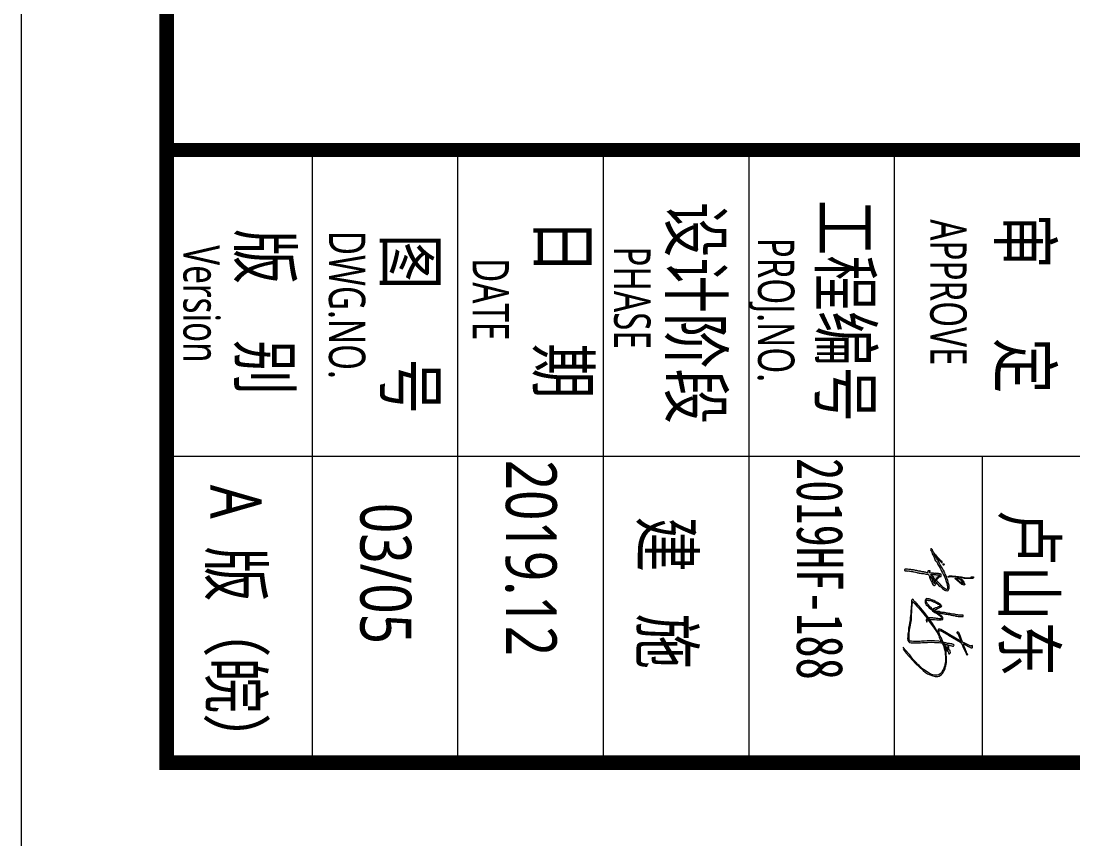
# Model space of a CAD drawing. Header units: inches. Extents: x -3733042 to -3643265, y 623859 to 997713.
# Drawn here: x -3732365 to -3721522, y 701425 to 709858 of the extents above; entities that cross this region are included whole.
import ezdxf
from ezdxf.enums import TextEntityAlignment as Align

# ---------------------------------------------------------------- set-up
doc = ezdxf.new("R2010")
doc.units = ezdxf.units.IN
doc.header["$LTSCALE"] = 1000
doc.header["$MEASUREMENT"] = 0
doc.linetypes.add('LENGSHUI', pattern=[22, 20, -1, 0, -1])
doc.layers.get('0').update_dxf_attribs({"lineweight": 18})
for name, color, linetype, lineweight in [('0-TK', 4, 'Continuous', 18), ('00签名', 7, 'LENGSHUI', 18), ('PUB_TITLE', 153, 'Continuous', 18), ('图签文字', 4, 'Continuous', 18)]:
    doc.layers.add(name, color=color, linetype=linetype, lineweight=lineweight)
doc.styles.add('-黑体', font='msyh.ttf', dxfattribs={"width": 0.7})
doc.styles.add('建筑图签-黑', font='simhei.ttf', dxfattribs={"width": 0.7})

msp = doc.modelspace()

# ---------------------------------------------------------------- hatches: boundary and pattern name
at = {"layer": '00签名', "linetype": 'Continuous'}
for points in [[(-3722873, 704271.2), (-3722870, 704273.6), (-3722868.8, 704281.3), (-3722870, 704284.9), (-3722874.8, 704286.1), (-3722881.4, 704290.9), (-3722886.8, 704293.9), (-3722891.6, 704301.7), (-3722895.2, 704306.5), (-3722900.6, 704313.1), (-3722906, 704317.9), (-3722909, 704321.5), (-3722913.8, 704327.5), (-3722917.3, 704331.7), (-3722924.5, 704340.1), (-3722922, 704338), (-3722928.7, 704344), (-3722933.4, 704350.7), (-3722938.1, 704356.1), (-3722942.2, 704358.8), (-3722945.5, 704363.5), (-3722951.6, 704368.9), (-3722954.3, 704372.3), (-3722957.7, 704377.7), (-3722961.7, 704384.4), (-3722965.7, 704395.9), (-3722968.4, 704402.6), (-3722971.1, 704406.7), (-3722975.2, 704411.4), (-3722977.8, 704413.4), (-3722981.9, 704414.7), (-3722986.6, 704414.7), (-3722990, 704408.7), (-3722986.6, 704398.6), (-3722981.2, 704391.8), (-3722978.5, 704381.7), (-3722974.5, 704364.9), (-3722968.4, 704359.5), (-3722963.7, 704350.7), (-3722960.3, 704341.3), (-3722954.3, 704328.5), (-3722948.2, 704317.7), (-3722942.2, 704296.2), (-3722933.4, 704287.4), (-3722923.3, 704274.6), (-3722913.9, 704253.8), (-3722907.8, 704245.7), (-3722901.1, 704234.9), (-3722890.3, 704215.4), (-3722885.6, 704204.6), (-3722876.2, 704187.1), (-3722866.1, 704167.5), (-3722860.7, 704156.8), (-3722856, 704149.4), (-3722852, 704141.3), (-3722843.9, 704125.8), (-3722835.8, 704104.9), (-3722829.1, 704080.7), (-3722825.1, 704069.9), (-3722821.7, 704057.1), (-3722820.3, 704049.7), (-3722817.6, 704040.2), (-3722816.3, 704031.5), (-3722816.3, 704020.7), (-3722816.3, 704005.9), (-3722817.6, 703998.5), (-3722824.4, 703997.1), (-3722832.5, 703999.8), (-3722840.5, 704003.9), (-3722848.6, 704009.3), (-3722857.4, 704016), (-3722862.7, 704020.7), (-3722868.8, 704026.8), (-3722874.2, 704034.2), (-3722880.2, 704039.6), (-3722889, 704049.7), (-3722892.4, 704053), (-3722898.4, 704058.4), (-3722902.5, 704062.5), (-3722907.2, 704067.9), (-3722914.6, 704076.6), (-3722921.3, 704082.7), (-3722929.4, 704088.7), (-3722926.8, 704098.8), (-3722923.1, 704102.2), (-3722919.5, 704106.5), (-3722913.5, 704112.1), (-3722906.2, 704119.4), (-3722901.2, 704125.7), (-3722895.2, 704131.7), (-3722888.3, 704130.4), (-3722880, 704131.7), (-3722879.6, 704139), (-3722879.6, 704147.3), (-3722881, 704153.6), (-3722887, 704156.6), (-3722890.3, 704157), (-3722897.9, 704158.6), (-3722907.2, 704160.3), (-3722911.8, 704161.3), (-3722917.2, 704161.9), (-3722923.1, 704161.9), (-3722929.4, 704161.9), (-3722935.7, 704163.3), (-3722943.7, 704163.9), (-3722949.4, 704163.6), (-3722955.3, 704163.6), (-3722961.3, 704163.9), (-3722969.9, 704165.6), (-3722976.9, 704166.6), (-3722994, 704167.3), (-3722996.9, 704169.1), (-3722996.9, 704173.3), (-3722996.9, 704181.6), (-3722995.1, 704186.4), (-3722995.1, 704188.8), (-3722999.3, 704190.6), (-3723004.1, 704190.6), (-3723009.5, 704189.4), (-3723014.8, 704188.8), (-3723018.4, 704184.6), (-3723019.6, 704178.6), (-3723020.2, 704175.1), (-3723016.6, 704167.9), (-3723035.6, 704171.9), (-3723043.2, 704174.3), (-3723050.7, 704174.3), (-3723059.6, 704178), (-3723070.9, 704179), (-3723077.5, 704179.9), (-3723087.3, 704183.2), (-3723093.5, 704185.1), (-3723101.9, 704186.5), (-3723111.4, 704186.8), (-3723120.9, 704189.8), (-3723131.6, 704191.5), (-3723145.8, 704194.5), (-3723153.5, 704197.5), (-3723164.2, 704198.1), (-3723174.2, 704198.1), (-3723184.9, 704199.8), (-3723192, 704202.2), (-3723199.7, 704203.4), (-3723212.2, 704204.6), (-3723226.4, 704206.4), (-3723233.5, 704207), (-3723243, 704207.5), (-3723251.9, 704208.1), (-3723255.5, 704208.1), (-3723256.6, 704204), (-3723257.8, 704199.8), (-3723257.8, 704196.9), (-3723257.2, 704191.5), (-3723253.1, 704189.2), (-3723250.1, 704190.3), (-3723244.2, 704190.3), (-3723235.9, 704189.2), (-3723227.6, 704186.8), (-3723218.1, 704188.6), (-3723208.6, 704186.2), (-3723186.7, 704183.2), (-3723176, 704183.2), (-3723165.9, 704179.7), (-3723146.4, 704176.7), (-3723132.2, 704170.8), (-3723124.4, 704169.6), (-3723116.1, 704167.2), (-3723106.1, 704166), (-3723097.2, 704164.8), (-3723082.4, 704163.1), (-3723071.1, 704161.9), (-3723063.4, 704161.9), (-3723038.5, 704156.5), (-3723026, 704155.9), (-3723017.1, 704153.6), (-3723013.6, 704151.2), (-3723007.7, 704145.9), (-3723005.3, 704139.3), (-3723000.5, 704125.1), (-3722996.4, 704115), (-3722989.3, 704097.2), (-3722983.4, 704082.4), (-3722977.4, 704071.1), (-3722972.1, 704058.1), (-3722966.8, 704049.2), (-3722961.4, 704045), (-3722953.7, 704038.5), (-3722949, 704038.5), (-3722942.4, 704042.6), (-3722937.7, 704048.6), (-3722935.3, 704051.5), (-3722933, 704059.8), (-3722933, 704064.6), (-3722933, 704069.3), (-3722935.3, 704077.6), (-3722940.7, 704083), (-3722943, 704084.8), (-3722944.8, 704085.9), (-3722947.8, 704081.8), (-3722949.6, 704077.6), (-3722951.3, 704074.1), (-3722951.3, 704067.6), (-3722949, 704064), (-3722949, 704062.2), (-3722950.2, 704060.4), (-3722951.9, 704059.8), (-3722954.9, 704065.8), (-3722956.7, 704068.7), (-3722958.5, 704072.3), (-3722961.4, 704078.8), (-3722965, 704085.9), (-3722966.2, 704089.5), (-3722968.5, 704095.4), (-3722970.9, 704100.8), (-3722972.7, 704105.5), (-3722978.6, 704113.2), (-3722982.2, 704118.6), (-3722984.5, 704122.1), (-3722986.9, 704126.9), (-3722989.3, 704131.6), (-3722990.5, 704135.2), (-3722992.2, 704139.3), (-3722989.7, 704137.5), (-3722986.6, 704133.2), (-3722982.9, 704128.9), (-3722981, 704126.4), (-3722972.5, 704114.3), (-3722967.8, 704109), (-3722963.6, 704102.7), (-3722958.8, 704096.9), (-3722952.5, 704089.6), (-3722947.8, 704087.5), (-3722940.5, 704093.8), (-3722937.3, 704098.5), (-3722933.6, 704104.3), (-3722930, 704110.6), (-3722924.2, 704116.4), (-3722919.5, 704121.1), (-3722914.2, 704126.4), (-3722909, 704132.1), (-3722905.3, 704135.8), (-3722899, 704141.1), (-3722899, 704143.2), (-3722905.3, 704143.2), (-3722912.1, 704144.2), (-3722920, 704145.3), (-3722925.2, 704146.3), (-3722934.2, 704146.8), (-3722943.1, 704146.8), (-3722950.4, 704147.4), (-3722959.4, 704148.9), (-3722966.2, 704149.5), (-3722973.5, 704151), (-3722977.7, 704152.1), (-3722979.8, 704152.6), (-3722984, 704150), (-3722986.7, 704149.5), (-3722988.8, 704150), (-3722981.4, 704145.3), (-3722969.9, 704135.3), (-3722964.6, 704130), (-3722963.6, 704121.1), (-3722954.6, 704109.5), (-3722949.9, 704105.9), (-3722945.7, 704101.7), (-3722941, 704098.5), (-3722938.9, 704096.9), (-3722948.3, 704085.9), (-3722930.5, 704068.6), (-3722902.5, 704032.9), (-3722892.9, 704027.7), (-3722885.4, 704023.3), (-3722875.8, 704016.6), (-3722865.3, 704006.9), (-3722854.2, 703996.5), (-3722843.8, 703991.3), (-3722834.9, 703986.8), (-3722828.2, 703985.3), (-3722815.5, 703983.8), (-3722809.6, 703986.1), (-3722805.9, 703992.8), (-3722800.7, 704003.2), (-3722798.4, 704006.2), (-3722796.9, 704013.6), (-3722796.9, 704029.2), (-3722798.4, 704039.6), (-3722800.7, 704047.1), (-3722808.1, 704067.2), (-3722809.6, 704076.1), (-3722812.6, 704090.2), (-3722816.3, 704099.2), (-3722820.7, 704113.3), (-3722825.9, 704130.4), (-3722828.9, 704137.1), (-3722832.6, 704143.1), (-3722838.6, 704153.5), (-3722844.5, 704167.6), (-3722846.8, 704173.6), (-3722849, 704181), (-3722851.2, 704187), (-3722857.9, 704195.9), (-3722863.1, 704204.8), (-3722867.6, 704212.3), (-3722872, 704220.4), (-3722877.2, 704229.4), (-3722881, 704238.3), (-3722891.4, 704251.7), (-3722894.3, 704258.4), (-3722897.3, 704265.8), (-3722904, 704282.9), (-3722912.2, 704291.9), (-3722915.9, 704298.6), (-3722920.4, 704305.3), (-3722922.6, 704309), (-3722928.5, 704319.4), (-3722932.3, 704327.6), (-3722938.2, 704336.5), (-3722944.2, 704344.7), (-3722947.1, 704350.6), (-3722953.1, 704360.3), (-3722957.5, 704367.8), (-3722933, 704335.8), (-3722918.9, 704320.1), (-3722913.7, 704313.4), (-3722907.7, 704305.3)], [(-3722859, 704262.2), (-3722855.9, 704262.2), (-3722852.9, 704262.4), (-3722850.7, 704259.6), (-3722849.1, 704256.1), (-3722849.1, 704253.5), (-3722851.9, 704250.4), (-3722854, 704249.5), (-3722856.9, 704249.5), (-3722859.9, 704250.9), (-3722860.9, 704254.6), (-3722860.9, 704257.2), (-3722862.5, 704260.5)], [(-3723271.7, 703383.2), (-3723239.9, 703341.8), (-3723142.2, 703231.8), (-3723066.9, 703160.7), (-3723041, 703142.8), (-3723021.9, 703128.7), (-3723005.6, 703120.3), (-3722968, 703106.2), (-3722941, 703101.2), (-3722915.8, 703100), (-3722901.2, 703104), (-3722878, 703121.1), (-3722866.5, 703131.5), (-3722860.1, 703142), (-3722853.1, 703153.9), (-3722845.6, 703166.4), (-3722840.2, 703181.3), (-3722837.7, 703193.8), (-3722832.7, 703210.2), (-3722829.2, 703224.1), (-3722826.2, 703246.5), (-3722824.2, 703263.9), (-3722824.2, 703292.3), (-3722827.7, 703330.1), (-3722829.2, 703357.5), (-3722834.2, 703366.5), (-3722837.2, 703382.9), (-3722846.6, 703403.8), (-3722849.1, 703417.2), (-3722834.2, 703395.8), (-3722821.8, 703369.4), (-3722811.3, 703360), (-3722807.8, 703353.5), (-3722804.4, 703341.1), (-3722799.9, 703334.1), (-3722795.4, 703332.1), (-3722788.9, 703339.6), (-3722784.5, 703346.5), (-3722788.9, 703362.5), (-3722792.9, 703370.9), (-3722797.9, 703376.4), (-3722800.4, 703387.9), (-3722801.9, 703400.8), (-3722801.9, 703419.2), (-3722797.3, 703423.9), (-3722788.5, 703418.2), (-3722773.5, 703417), (-3722762.2, 703413.8), (-3722754.7, 703413.2), (-3722749.7, 703419.5), (-3722747.8, 703424.5), (-3722754, 703429.5), (-3722764.1, 703434.6), (-3722771.6, 703437.1), (-3722781.6, 703438.3), (-3722796.1, 703440.2), (-3722804.9, 703440.2), (-3722814.9, 703440.8), (-3722823, 703443.3), (-3722831.8, 703446.5), (-3722840.6, 703448.4), (-3722849.4, 703450.9), (-3722863.2, 703454.6), (-3722872.6, 703454.6), (-3722881.4, 703457.8), (-3722891.4, 703460.9), (-3722904, 703464.7), (-3722949.9, 703466.6), (-3722975.8, 703468.9), (-3723000.6, 703467.8), (-3723024.2, 703467.8), (-3723055.8, 703464.4), (-3723081.7, 703463.3), (-3723101.9, 703461), (-3723127.9, 703461), (-3723166.2, 703462.1), (-3723186.4, 703464.4), (-3723201.1, 703465.6), (-3723205.6, 703472.2), (-3723209.5, 703480), (-3723210, 703489.5), (-3723210, 703508.9), (-3723209.5, 703527.8), (-3723209.5, 703550.1), (-3723206.1, 703574), (-3723203.4, 703595.6), (-3723187.8, 703684), (-3723187.8, 703707.1), (-3723186.4, 703733.1), (-3723183.6, 703767.4), (-3723182.2, 703801.8), (-3723180.1, 703838.2), (-3723175.9, 703860), (-3723174.5, 703874), (-3723151.4, 703852.9), (-3723133.2, 703827), (-3723109.4, 703803.9), (-3723090.5, 703780.7), (-3723026.8, 703704.2), (-3723003.3, 703667.5), (-3722959.7, 703608.2), (-3722923.2, 703552.4), (-3722915.5, 703539.3), (-3722905.7, 703523.7), (-3722900.9, 703503.2), (-3722888.7, 703476), (-3722879.5, 703464.8), (-3722875.6, 703458.9), (-3722873.5, 703454.6), (-3722862.7, 703454.6), (-3722849.8, 703432.6), (-3722839.9, 703420.1), (-3722825.3, 703395.5), (-3722816.6, 703381.3), (-3722811.5, 703375.3), (-3722808.9, 703371.4), (-3722808, 703378.7), (-3722810.6, 703386.5), (-3722811, 703395.1), (-3722808.5, 703411.9), (-3722808.5, 703421.4), (-3722817.9, 703425.3), (-3722830, 703427.4), (-3722838.6, 703430.5), (-3722848.1, 703434.3), (-3722852.8, 703437.4), (-3722863.6, 703461.9), (-3722867.5, 703468.8), (-3722870.9, 703477), (-3722875.2, 703485.6), (-3722882.1, 703501.2), (-3722889.5, 703515.4), (-3722895.1, 703526.6), (-3722898.9, 703538.3), (-3722902.4, 703546.9), (-3722903.3, 703558.1), (-3722901.5, 703567.6), (-3722898.9, 703576.2), (-3722896.4, 703576.6), (-3722876.1, 703567.6), (-3722805.9, 703526.8), (-3722682.4, 703452.9), (-3722675.8, 703445), (-3722672.4, 703438.3), (-3722666.2, 703433.9), (-3722659.9, 703420), (-3722652.2, 703398.8), (-3722631, 703354), (-3722624.3, 703338.1), (-3722618.1, 703328), (-3722611.3, 703321.7), (-3722606.5, 703326), (-3722607.5, 703329.4), (-3722610.8, 703332.8), (-3722615.2, 703338.6), (-3722619.5, 703353.5), (-3722625.3, 703364.1), (-3722631, 703375.2), (-3722634.9, 703386.2), (-3722639.7, 703401.2), (-3722642.6, 703409.4), (-3722646.4, 703420.9), (-3722649.3, 703430.6), (-3722650.8, 703436.3), (-3722651.3, 703440.2), (-3722617.1, 703419), (-3722597.8, 703410.3), (-3722584.8, 703403.6), (-3722581, 703398.3), (-3722571.9, 703394.9), (-3722562.2, 703394.9), (-3722557.7, 703398), (-3722559.2, 703418.3), (-3722565.8, 703417.4), (-3722570, 703415), (-3722574.3, 703414.1), (-3722579.5, 703415.5), (-3722583.8, 703417.4), (-3722588, 703418.8), (-3722631.1, 703439.6), (-3722641.9, 703446.3), (-3722653.8, 703451.5), (-3722660.4, 703455.2), (-3722691.1, 703540.4), (-3722695.9, 703548), (-3722697.8, 703552.8), (-3722706.3, 703556.1), (-3722712, 703560), (-3722715.3, 703556.4), (-3722717.7, 703553.4), (-3722719.3, 703548.7), (-3722717, 703545.4), (-3722711.7, 703546.4), (-3722707.7, 703544.1), (-3722673.8, 703461), (-3722883.4, 703585.7), (-3722895, 703589.2), (-3722900.2, 703588.5), (-3722904.3, 703588.5), (-3722908, 703588.1), (-3722910.6, 703584), (-3722912.8, 703578.8), (-3722913.5, 703572.1), (-3722914.3, 703563.6), (-3722914.6, 703558.8), (-3722916.9, 703557.7), (-3722936.7, 703591.3), (-3722971.2, 703645.5), (-3723043.3, 703744.8), (-3723091.2, 703804.7), (-3723135.5, 703854.5), (-3723142.1, 703863.7), (-3723151.3, 703870.4), (-3723158.9, 703877.9), (-3723167.2, 703890.4), (-3723173.1, 703897.1), (-3723179.7, 703894.6), (-3723183.9, 703892.1), (-3723185.6, 703881.2), (-3723188.1, 703852.8), (-3723190.6, 703809.3), (-3723192.3, 703772.5), (-3723194.8, 703748.3), (-3723196.5, 703729.9), (-3723199, 703706.5), (-3723200.6, 703683.1), (-3723204, 703670.5), (-3723208.2, 703651.3), (-3723209.8, 703628.7), (-3723215.7, 703601.9), (-3723219, 703566), (-3723224, 703537.6), (-3723225.7, 703508.3), (-3723229, 703490.7), (-3723224, 703472.3), (-3723214.8, 703456.4), (-3723205.6, 703451.4), (-3723190.6, 703447.2), (-3723173.9, 703447.2), (-3723140.5, 703446.4), (-3723112.1, 703446.4), (-3723095.3, 703447.2), (-3723073.6, 703450.6), (-3723053.6, 703451.4), (-3723032.7, 703451.4), (-3723020.1, 703451.4), (-3722982.5, 703454.8), (-3722949.9, 703452.3), (-3722902.3, 703450.6), (-3722884.8, 703445.6), (-3722871.4, 703443.1), (-3722858, 703420.5), (-3722849.7, 703388.7), (-3722843.8, 703369.5), (-3722840.5, 703349.4), (-3722838.8, 703330.2), (-3722835.5, 703302.6), (-3722834.6, 703277.5), (-3722836.3, 703254.1), (-3722841.3, 703225.6), (-3722843, 703212.3), (-3722851.3, 703195.5), (-3722857.2, 703177.1), (-3722864.7, 703164.6), (-3722878.1, 703141.2), (-3722891.4, 703128.7), (-3722899.8, 703120.3), (-3722909.8, 703117.8), (-3722924, 703115.3), (-3722939.9, 703115.3), (-3722949.9, 703115.3), (-3722965, 703117.8), (-3722978.4, 703122), (-3722992.6, 703127), (-3723011.8, 703136.2), (-3723026, 703147), (-3723061.1, 703171.2), (-3723094.1, 703199.7), (-3723106.1, 703213.3), (-3723119.6, 703223.8), (-3723142.1, 703249.3), (-3723154.1, 703262.8), (-3723166.2, 703273.3), (-3723184.2, 703292.8), (-3723202.2, 703324.4), (-3723256.2, 703378.4), (-3723271.7, 703400.8)], [(-3722652.3, 703730.5), (-3722655.3, 703733), (-3722659.8, 703733), (-3722665.4, 703732), (-3722669.9, 703731.5), (-3722675.9, 703731.5), (-3722680.4, 703731.5), (-3722686, 703731.5), (-3722694, 703732), (-3722702.6, 703733.5), (-3722708.6, 703734.5), (-3722713.1, 703735), (-3722719.1, 703736.5), (-3722725.2, 703737.5), (-3722734.2, 703739.6), (-3722741.8, 703741.6), (-3722748.3, 703743.1), (-3722755.3, 703744.1), (-3722762.9, 703744.1), (-3722769.4, 703744.1), (-3722775.9, 703745.6), (-3722783, 703747.1), (-3722791, 703748.6), (-3722795.5, 703749.1), (-3722801, 703750.1), (-3722809.1, 703751.1), (-3722815.6, 703753.6), (-3722820.6, 703754.1), (-3722827.2, 703754.6), (-3722832.7, 703755.6), (-3722846.8, 703758.6), (-3722854.9, 703760.4), (-3722861.2, 703760.4), (-3722869.4, 703761.3), (-3722879.3, 703763.1), (-3722890.1, 703764.9), (-3722901, 703770.3), (-3722912.7, 703770.3), (-3722922.6, 703771.2), (-3722932.5, 703773.9), (-3722942.5, 703778.4), (-3722948.8, 703778.4), (-3722953.3, 703782.1), (-3722946.1, 703785.7), (-3722938.9, 703789.3), (-3722928.9, 703793.8), (-3722917.2, 703800.1), (-3722907.3, 703803.7), (-3722894.6, 703810.1), (-3722882, 703818.2), (-3722875.7, 703821.8), (-3722873.9, 703824.5), (-3722876.6, 703829.9), (-3722882, 703836.2), (-3722888.3, 703843.5), (-3722898.2, 703850.7), (-3722908.2, 703857), (-3722916.3, 703861.5), (-3722927.1, 703867.8), (-3722934.3, 703872.4), (-3722944.3, 703876.9), (-3722956.9, 703882.3), (-3722967.7, 703885.9), (-3722978.6, 703890.4), (-3722988.5, 703894.9), (-3722994.8, 703895.8), (-3723003.8, 703899.4), (-3723011, 703901.3), (-3723017.4, 703901.3), (-3723027.3, 703904), (-3723036.3, 703900.4), (-3723040.8, 703890.4), (-3723046.2, 703886.8), (-3723047.1, 703876.9), (-3723047.1, 703868.7), (-3723046.2, 703861.5), (-3723043.5, 703852.5), (-3723034.5, 703839.9), (-3723022.8, 703829.9), (-3723002.9, 703809.2), (-3722981.3, 703791.1), (-3722969.5, 703778.4), (-3722944.3, 703759.5), (-3722930.7, 703753.2), (-3722919.9, 703745.9), (-3722900, 703731.5), (-3722887.4, 703717.9), (-3722878.4, 703708.9), (-3722874.8, 703697.2), (-3722879.3, 703696.3), (-3722890.1, 703696.3), (-3722901.9, 703696.3), (-3722915.4, 703698.1), (-3722928, 703699), (-3722940.7, 703700.8), (-3722955.1, 703701.7), (-3722966.8, 703704.4), (-3722975.8, 703704.4), (-3722987.6, 703704.4), (-3723002.9, 703705.3), (-3723012.8, 703705.3), (-3723017.4, 703705.3), (-3723021, 703704.4), (-3723027.3, 703697.2), (-3723030.9, 703692.7), (-3723033.6, 703684.5), (-3723035.4, 703678.2), (-3723035.4, 703676.4), (-3723035.4, 703674.6), (-3723031.8, 703678.2), (-3723031.8, 703674.6), (-3723031.8, 703668.3), (-3723030.9, 703664.7), (-3723024.6, 703664.7), (-3723024.6, 703671), (-3723024.6, 703676.4), (-3723021.9, 703682.7), (-3723012.8, 703686.3), (-3723005.6, 703688.2), (-3722998.4, 703688.2), (-3722989.4, 703688.2), (-3722981.3, 703687.2), (-3722965.9, 703687.2), (-3722956, 703687.2), (-3722948.8, 703687.2), (-3722924.4, 703684.5), (-3722913.6, 703684.5), (-3722889.2, 703683.6), (-3722881.1, 703683.6), (-3722868.5, 703686.3), (-3722863.1, 703688.2), (-3722862.1, 703692.7), (-3722862.1, 703696.3), (-3722862.1, 703702.6), (-3722863.1, 703708), (-3722866.7, 703713.4), (-3722870.3, 703717), (-3722872.1, 703719.8), (-3722880.2, 703727.9), (-3722883.8, 703730.6), (-3722886.5, 703732.4), (-3722893.7, 703737.8), (-3722901, 703744.1), (-3722902.8, 703744.1), (-3722909.1, 703748.7), (-3722915.4, 703753.2), (-3722919.9, 703756.8), (-3722923.5, 703759.5), (-3722928.9, 703764), (-3722934.3, 703767.6), (-3722944.3, 703770.3), (-3722950.6, 703773.9), (-3722961.4, 703782.1), (-3722966.8, 703788.4), (-3722971.3, 703794.7), (-3722976.8, 703801), (-3722984.9, 703811), (-3722990.3, 703815.5), (-3722999.3, 703825.4), (-3723013.7, 703841.7), (-3723021.9, 703849.8), (-3723025.5, 703857), (-3723030.9, 703866), (-3723033.6, 703870.6), (-3723034.5, 703876), (-3723034.5, 703879.6), (-3723029.1, 703882.3), (-3723025.5, 703885.9), (-3723021.9, 703887.7), (-3723018.3, 703888.6), (-3723012.8, 703887.7), (-3723011.9, 703884.1), (-3723002, 703885), (-3722995.7, 703885.9), (-3722989.4, 703885), (-3722983.1, 703881.4), (-3722977.7, 703878.7), (-3722968.6, 703876), (-3722960.5, 703871.5), (-3722954.2, 703868.7), (-3722947.9, 703866.9), (-3722938.9, 703861.5), (-3722928.9, 703857), (-3722921.7, 703852.5), (-3722920.8, 703848), (-3722910, 703845.3), (-3722901.9, 703841.7), (-3722896.4, 703835.3), (-3722891, 703826.3), (-3722891.9, 703821.8), (-3722896.4, 703820), (-3722903.7, 703820), (-3722910, 703819.1), (-3722917.2, 703816.4), (-3722922.6, 703812.8), (-3722927.1, 703809.2), (-3722934.3, 703809.2), (-3722940.7, 703807.3), (-3722944.3, 703804.6), (-3722948.8, 703802.8), (-3722955.1, 703800.1), (-3722962.3, 703799.2), (-3722963.2, 703794.7), (-3722963.2, 703792), (-3722964.7, 703786.4), (-3722961.4, 703782.1), (-3722951.3, 703774.7), (-3722944.3, 703770.3), (-3722940.5, 703769.3), (-3722934.3, 703768.1), (-3722928.9, 703764), (-3722923.5, 703759.5), (-3722918, 703762.8), (-3722912.3, 703760.7), (-3722910.9, 703760), (-3722896.9, 703756), (-3722890.7, 703753.2), (-3722884, 703752.6), (-3722877, 703750.6), (-3722871.6, 703750.1), (-3722862.1, 703748.6), (-3722852.7, 703746.1), (-3722846.8, 703745.9), (-3722837.5, 703743.7), (-3722831.9, 703741.6), (-3722822.2, 703741), (-3722808.9, 703740.1), (-3722795.5, 703737.6), (-3722787.6, 703735.2), (-3722777.1, 703731.1), (-3722760.7, 703728.1), (-3722746.2, 703727.4), (-3722737.5, 703726.8), (-3722730.6, 703723.7), (-3722718, 703721.8), (-3722704.9, 703718.7), (-3722684.8, 703719.3), (-3722670.4, 703717.4), (-3722658.5, 703717.4), (-3722652.9, 703717.4)]]:
    msp.add_hatch(color=256, dxfattribs=at).paths.add_polyline_path(points, flags=0)
h = msp.add_hatch(color=256, dxfattribs=at)
edge = h.paths.add_edge_path(flags=0)
edge.add_arc((-3722797.9, 704124.2), 12.6, 72.8312, 154.10055, ccw=False)
edge.add_line((-3722794.2, 704136.2), (-3722768.7, 704136.2))
edge.add_line((-3722768.7, 704136.2), (-3722751.9, 704135.9))
edge.add_line((-3722751.9, 704135.9), (-3722729.1, 704135.9))
edge.add_line((-3722729.1, 704135.9), (-3722671.6, 704126.1))
edge.add_line((-3722671.6, 704126.1), (-3722625.1, 704116.9))
edge.add_line((-3722625.1, 704116.9), (-3722569.7, 704116))
edge.add_line((-3722569.7, 704116), (-3722566.6, 704119.1))
edge.add_line((-3722566.6, 704119.1), (-3722572.9, 704121.5))
edge.add_line((-3722572.9, 704121.5), (-3722572.1, 704127))
edge.add_line((-3722572.1, 704127), (-3722546, 704126.2))
edge.add_arc((-3722557.2, 704122.9), 11.7, -85.46577, 16.73752, ccw=False)
edge.add_line((-3722556.3, 704111.2), (-3722571.3, 704108.9))
edge.add_line((-3722571.3, 704108.9), (-3722631.3, 704109.6))
edge.add_line((-3722631.3, 704109.6), (-3722644, 704109.6))
edge.add_line((-3722644, 704109.6), (-3722670.8, 704116))
edge.add_line((-3722670.8, 704116), (-3722700.8, 704123.1))
edge.add_line((-3722700.8, 704123.1), (-3722702.7, 704123.2))
edge.add_line((-3722702.7, 704123.2), (-3722703.3, 704116.5))
edge.add_line((-3722703.3, 704116.5), (-3722688.2, 704110.6))
edge.add_line((-3722688.2, 704110.6), (-3722674.7, 704105.5))
edge.add_line((-3722674.7, 704105.5), (-3722665.4, 704098.2))
edge.add_line((-3722665.4, 704098.2), (-3722646.9, 704073.4))
edge.add_line((-3722646.9, 704073.4), (-3722638.3, 704049))
edge.add_line((-3722638.3, 704049), (-3722642.6, 704040.4))
edge.add_line((-3722642.6, 704040.4), (-3722667, 704049.3))
edge.add_line((-3722667, 704049.3), (-3722692.2, 704068.7))
edge.add_line((-3722692.2, 704068.7), (-3722718.5, 704093.5))
edge.add_line((-3722718.5, 704093.5), (-3722739, 704110.2))
edge.add_arc((-3722730.9, 704108.5), 8.36, 82.35772, 168.29772, ccw=False)
edge.add_line((-3722729.7, 704116.8), (-3722694.9, 704084.6))
edge.add_line((-3722694.9, 704084.6), (-3722683.6, 704077.6))
edge.add_line((-3722683.6, 704077.6), (-3722675.5, 704073))
edge.add_line((-3722675.5, 704073), (-3722668.9, 704069.9))
edge.add_line((-3722668.9, 704069.9), (-3722662.7, 704064.8))
edge.add_line((-3722662.7, 704064.8), (-3722658.1, 704058.6))
edge.add_line((-3722658.1, 704058.6), (-3722656.1, 704053.5))
edge.add_line((-3722656.1, 704053.5), (-3722654.3, 704054.1))
edge.add_line((-3722654.3, 704054.1), (-3722653, 704055.5))
edge.add_line((-3722653, 704055.5), (-3722652.3, 704058.1))
edge.add_line((-3722652.3, 704058.1), (-3722652.6, 704061))
edge.add_line((-3722652.6, 704061), (-3722654.7, 704064.4))
edge.add_line((-3722654.7, 704064.4), (-3722656.8, 704065.2))
edge.add_line((-3722656.8, 704065.2), (-3722659.3, 704067.1))
edge.add_line((-3722659.3, 704067.1), (-3722659.5, 704069.9))
edge.add_line((-3722659.5, 704069.9), (-3722659.5, 704074.5))
edge.add_line((-3722659.5, 704074.5), (-3722660, 704075.8))
edge.add_line((-3722660, 704075.8), (-3722661.9, 704075.8))
edge.add_line((-3722661.9, 704075.8), (-3722663.7, 704075.6))
edge.add_line((-3722663.7, 704075.6), (-3722665.4, 704076.6))
edge.add_line((-3722665.4, 704076.6), (-3722665.4, 704079))
edge.add_line((-3722665.4, 704079), (-3722665.2, 704081.3))
edge.add_line((-3722665.2, 704081.3), (-3722666.7, 704083))
edge.add_line((-3722666.7, 704083), (-3722670.1, 704085.1))
edge.add_line((-3722670.1, 704085.1), (-3722670.9, 704086.1))
edge.add_line((-3722670.9, 704086.1), (-3722672.2, 704087.6))
edge.add_line((-3722672.2, 704087.6), (-3722675.2, 704089.5))
edge.add_line((-3722675.2, 704089.5), (-3722677, 704091.6))
edge.add_line((-3722677, 704091.6), (-3722679, 704093.5))
edge.add_line((-3722679, 704093.5), (-3722680.8, 704095))
edge.add_line((-3722680.8, 704095), (-3722683.6, 704098.8))
edge.add_line((-3722683.6, 704098.8), (-3722685.5, 704100.3))
edge.add_line((-3722685.5, 704100.3), (-3722690.1, 704102.8))
edge.add_line((-3722690.1, 704102.8), (-3722691.6, 704103.7))
edge.add_line((-3722691.6, 704103.7), (-3722696.3, 704106))
edge.add_line((-3722696.3, 704106), (-3722702, 704107.7))
edge.add_line((-3722702, 704107.7), (-3722704.9, 704108.7))
edge.add_line((-3722704.9, 704108.7), (-3722707.9, 704109.1))
edge.add_line((-3722707.9, 704109.1), (-3722709.3, 704109.8))
edge.add_line((-3722709.3, 704109.8), (-3722709.6, 704126.4))
edge.add_line((-3722709.6, 704126.4), (-3722717, 704125.4))
edge.add_line((-3722717, 704125.4), (-3722723.2, 704125.9))
edge.add_line((-3722723.2, 704125.9), (-3722730.2, 704126.5))
edge.add_line((-3722730.2, 704126.5), (-3722734, 704126.2))
edge.add_line((-3722734, 704126.2), (-3722738, 704128.1))
edge.add_line((-3722738, 704128.1), (-3722740.7, 704128.9))
edge.add_line((-3722740.7, 704128.9), (-3722746.1, 704127.6))
edge.add_line((-3722746.1, 704127.6), (-3722749.3, 704127.3))
edge.add_line((-3722749.3, 704127.3), (-3722752.5, 704126.8))
edge.add_line((-3722752.5, 704126.8), (-3722755.2, 704126.2))
edge.add_line((-3722755.2, 704126.2), (-3722760.1, 704125.4))
edge.add_line((-3722760.1, 704125.4), (-3722764.6, 704126.2))
edge.add_line((-3722764.6, 704126.2), (-3722767.3, 704127))
edge.add_line((-3722767.3, 704127), (-3722770.8, 704128.9))
edge.add_line((-3722770.8, 704128.9), (-3722775.4, 704128.9))
edge.add_line((-3722775.4, 704128.9), (-3722779.4, 704128.9))
edge.add_line((-3722779.4, 704128.9), (-3722784.3, 704128.1))
edge.add_line((-3722784.3, 704128.1), (-3722790.2, 704127.6))
edge.add_line((-3722790.2, 704127.6), (-3722796.1, 704125.9))
edge.add_line((-3722796.1, 704125.9), (-3722802, 704125.7))
edge.add_line((-3722802, 704125.7), (-3722806.9, 704124.3))
edge.add_line((-3722806.9, 704124.3), (-3722809, 704125.9))
edge.add_line((-3722809, 704125.9), (-3722809.2, 704129.7))

# ---------------------------------------------------------------- linework, layer by layer
at = {"layer": '0-TK'}
msp.add_lwpolyline([(-3730864.6, 708526.8, 144, 144, 0), (-3670864.6, 708526.8, 144, 144, 0)], format="xyseb", dxfattribs=at)
at = {"layer": '00签名', "linetype": 'Continuous'}
for points in [[(-3722873, 704271.2), (-3722870, 704273.6), (-3722868.8, 704281.3), (-3722870, 704284.9), (-3722874.8, 704286.1), (-3722881.4, 704290.9), (-3722886.8, 704293.9), (-3722891.6, 704301.7), (-3722895.2, 704306.5), (-3722900.6, 704313.1), (-3722906, 704317.9), (-3722909, 704321.5), (-3722913.8, 704327.5), (-3722917.3, 704331.7), (-3722924.5, 704340.1), (-3722922, 704338), (-3722928.7, 704344), (-3722933.4, 704350.7), (-3722938.1, 704356.1), (-3722942.2, 704358.8), (-3722945.5, 704363.5), (-3722951.6, 704368.9), (-3722954.3, 704372.3), (-3722957.7, 704377.7), (-3722961.7, 704384.4), (-3722965.7, 704395.9), (-3722968.4, 704402.6), (-3722971.1, 704406.7), (-3722975.2, 704411.4), (-3722977.8, 704413.4), (-3722981.9, 704414.7), (-3722986.6, 704414.7), (-3722990, 704408.7), (-3722986.6, 704398.6), (-3722981.2, 704391.8), (-3722978.5, 704381.7), (-3722974.5, 704364.9), (-3722968.4, 704359.5), (-3722963.7, 704350.7), (-3722960.3, 704341.3), (-3722954.3, 704328.5), (-3722948.2, 704317.7), (-3722942.2, 704296.2), (-3722933.4, 704287.4), (-3722923.3, 704274.6), (-3722913.9, 704253.8), (-3722907.8, 704245.7), (-3722901.1, 704234.9), (-3722890.3, 704215.4), (-3722885.6, 704204.6), (-3722876.2, 704187.1), (-3722866.1, 704167.5), (-3722860.7, 704156.8), (-3722856, 704149.4), (-3722852, 704141.3), (-3722843.9, 704125.8), (-3722835.8, 704104.9), (-3722829.1, 704080.7), (-3722825.1, 704069.9), (-3722821.7, 704057.1), (-3722820.3, 704049.7), (-3722817.6, 704040.2), (-3722816.3, 704031.5), (-3722816.3, 704020.7), (-3722816.3, 704005.9), (-3722817.6, 703998.5), (-3722824.4, 703997.1), (-3722832.5, 703999.8), (-3722840.5, 704003.9), (-3722848.6, 704009.3), (-3722857.4, 704016), (-3722862.7, 704020.7), (-3722868.8, 704026.8), (-3722874.2, 704034.2), (-3722880.2, 704039.6), (-3722889, 704049.7), (-3722892.4, 704053), (-3722898.4, 704058.4), (-3722902.5, 704062.5), (-3722907.2, 704067.9), (-3722914.6, 704076.6), (-3722921.3, 704082.7), (-3722929.4, 704088.7), (-3722926.8, 704098.8), (-3722923.1, 704102.2), (-3722919.5, 704106.5), (-3722913.5, 704112.1), (-3722906.2, 704119.4), (-3722901.2, 704125.7), (-3722895.2, 704131.7), (-3722888.3, 704130.4), (-3722880, 704131.7), (-3722879.6, 704139), (-3722879.6, 704147.3), (-3722881, 704153.6), (-3722887, 704156.6), (-3722890.3, 704157), (-3722897.9, 704158.6), (-3722907.2, 704160.3), (-3722911.8, 704161.3), (-3722917.2, 704161.9), (-3722923.1, 704161.9), (-3722929.4, 704161.9), (-3722935.7, 704163.3), (-3722943.7, 704163.9), (-3722949.4, 704163.6), (-3722955.3, 704163.6), (-3722961.3, 704163.9), (-3722969.9, 704165.6), (-3722976.9, 704166.6), (-3722994, 704167.3), (-3722996.9, 704169.1), (-3722996.9, 704173.3), (-3722996.9, 704181.6), (-3722995.1, 704186.4), (-3722995.1, 704188.8), (-3722999.3, 704190.6), (-3723004.1, 704190.6), (-3723009.5, 704189.4), (-3723014.8, 704188.8), (-3723018.4, 704184.6), (-3723019.6, 704178.6), (-3723020.2, 704175.1), (-3723016.6, 704167.9), (-3723035.6, 704171.9), (-3723043.2, 704174.3), (-3723050.7, 704174.3), (-3723059.6, 704178), (-3723070.9, 704179), (-3723077.5, 704179.9), (-3723087.3, 704183.2), (-3723093.5, 704185.1), (-3723101.9, 704186.5), (-3723111.4, 704186.8), (-3723120.9, 704189.8), (-3723131.6, 704191.5), (-3723145.8, 704194.5), (-3723153.5, 704197.5), (-3723164.2, 704198.1), (-3723174.2, 704198.1), (-3723184.9, 704199.8), (-3723192, 704202.2), (-3723199.7, 704203.4), (-3723212.2, 704204.6), (-3723226.4, 704206.4), (-3723233.5, 704207), (-3723243, 704207.5), (-3723251.9, 704208.1), (-3723255.5, 704208.1), (-3723256.6, 704204), (-3723257.8, 704199.8), (-3723257.8, 704196.9), (-3723257.2, 704191.5), (-3723253.1, 704189.2), (-3723250.1, 704190.3), (-3723244.2, 704190.3), (-3723235.9, 704189.2), (-3723227.6, 704186.8), (-3723218.1, 704188.6), (-3723208.6, 704186.2), (-3723186.7, 704183.2), (-3723176, 704183.2), (-3723165.9, 704179.7), (-3723146.4, 704176.7), (-3723132.2, 704170.8), (-3723124.4, 704169.6), (-3723116.1, 704167.2), (-3723106.1, 704166), (-3723097.2, 704164.8), (-3723082.4, 704163.1), (-3723071.1, 704161.9), (-3723063.4, 704161.9), (-3723038.5, 704156.5), (-3723026, 704155.9), (-3723017.1, 704153.6), (-3723013.6, 704151.2), (-3723007.7, 704145.9), (-3723005.3, 704139.3), (-3723000.5, 704125.1), (-3722996.4, 704115), (-3722989.3, 704097.2), (-3722983.4, 704082.4), (-3722977.4, 704071.1), (-3722972.1, 704058.1), (-3722966.8, 704049.2), (-3722961.4, 704045), (-3722953.7, 704038.5), (-3722949, 704038.5), (-3722942.4, 704042.6), (-3722937.7, 704048.6), (-3722935.3, 704051.5), (-3722933, 704059.8), (-3722933, 704064.6), (-3722933, 704069.3), (-3722935.3, 704077.6), (-3722940.7, 704083), (-3722943, 704084.8), (-3722944.8, 704085.9), (-3722947.8, 704081.8), (-3722949.6, 704077.6), (-3722951.3, 704074.1), (-3722951.3, 704067.6), (-3722949, 704064), (-3722949, 704062.2), (-3722950.2, 704060.4), (-3722951.9, 704059.8), (-3722954.9, 704065.8), (-3722956.7, 704068.7), (-3722958.5, 704072.3), (-3722961.4, 704078.8), (-3722965, 704085.9), (-3722966.2, 704089.5), (-3722968.5, 704095.4), (-3722970.9, 704100.8), (-3722972.7, 704105.5), (-3722978.6, 704113.2), (-3722982.2, 704118.6), (-3722984.5, 704122.1), (-3722986.9, 704126.9), (-3722989.3, 704131.6), (-3722990.5, 704135.2), (-3722992.2, 704139.3), (-3722989.7, 704137.5), (-3722986.6, 704133.2), (-3722982.9, 704128.9), (-3722981, 704126.4), (-3722972.5, 704114.3), (-3722967.8, 704109), (-3722963.6, 704102.7), (-3722958.8, 704096.9), (-3722952.5, 704089.6), (-3722947.8, 704087.5), (-3722940.5, 704093.8), (-3722937.3, 704098.5), (-3722933.6, 704104.3), (-3722930, 704110.6), (-3722924.2, 704116.4), (-3722919.5, 704121.1), (-3722914.2, 704126.4), (-3722909, 704132.1), (-3722905.3, 704135.8), (-3722899, 704141.1), (-3722899, 704143.2), (-3722905.3, 704143.2), (-3722912.1, 704144.2), (-3722920, 704145.3), (-3722925.2, 704146.3), (-3722934.2, 704146.8), (-3722943.1, 704146.8), (-3722950.4, 704147.4), (-3722959.4, 704148.9), (-3722966.2, 704149.5), (-3722973.5, 704151), (-3722977.7, 704152.1), (-3722979.8, 704152.6), (-3722984, 704150), (-3722986.7, 704149.5), (-3722988.8, 704150), (-3722981.4, 704145.3), (-3722969.9, 704135.3), (-3722964.6, 704130), (-3722963.6, 704121.1), (-3722954.6, 704109.5), (-3722949.9, 704105.9), (-3722945.7, 704101.7), (-3722941, 704098.5), (-3722938.9, 704096.9), (-3722948.3, 704085.9), (-3722930.5, 704068.6), (-3722902.5, 704032.9), (-3722892.9, 704027.7), (-3722885.4, 704023.3), (-3722875.8, 704016.6), (-3722865.3, 704006.9), (-3722854.2, 703996.5), (-3722843.8, 703991.3), (-3722834.9, 703986.8), (-3722828.2, 703985.3), (-3722815.5, 703983.8), (-3722809.6, 703986.1), (-3722805.9, 703992.8), (-3722800.7, 704003.2), (-3722798.4, 704006.2), (-3722796.9, 704013.6), (-3722796.9, 704029.2), (-3722798.4, 704039.6), (-3722800.7, 704047.1), (-3722808.1, 704067.2), (-3722809.6, 704076.1), (-3722812.6, 704090.2), (-3722816.3, 704099.2), (-3722820.7, 704113.3), (-3722825.9, 704130.4), (-3722828.9, 704137.1), (-3722832.6, 704143.1), (-3722838.6, 704153.5), (-3722844.5, 704167.6), (-3722846.8, 704173.6), (-3722849, 704181), (-3722851.2, 704187), (-3722857.9, 704195.9), (-3722863.1, 704204.8), (-3722867.6, 704212.3), (-3722872, 704220.4), (-3722877.2, 704229.4), (-3722881, 704238.3), (-3722891.4, 704251.7), (-3722894.3, 704258.4), (-3722897.3, 704265.8), (-3722904, 704282.9), (-3722912.2, 704291.9), (-3722915.9, 704298.6), (-3722920.4, 704305.3), (-3722922.6, 704309), (-3722928.5, 704319.4), (-3722932.3, 704327.6), (-3722938.2, 704336.5), (-3722944.2, 704344.7), (-3722947.1, 704350.6), (-3722953.1, 704360.3), (-3722957.5, 704367.8), (-3722933, 704335.8), (-3722918.9, 704320.1), (-3722913.7, 704313.4), (-3722907.7, 704305.3)], [(-3722859, 704262.2), (-3722855.9, 704262.2), (-3722852.9, 704262.4), (-3722850.7, 704259.6), (-3722849.1, 704256.1), (-3722849.1, 704253.5), (-3722851.9, 704250.4), (-3722854, 704249.5), (-3722856.9, 704249.5), (-3722859.9, 704250.9), (-3722860.9, 704254.6), (-3722860.9, 704257.2), (-3722862.5, 704260.5)], [(-3722652.3, 703730.5), (-3722655.3, 703733), (-3722659.8, 703733), (-3722665.4, 703732), (-3722669.9, 703731.5), (-3722675.9, 703731.5), (-3722680.4, 703731.5), (-3722686, 703731.5), (-3722694, 703732), (-3722702.6, 703733.5), (-3722708.6, 703734.5), (-3722713.1, 703735), (-3722719.1, 703736.5), (-3722725.2, 703737.5), (-3722734.2, 703739.6), (-3722741.8, 703741.6), (-3722748.3, 703743.1), (-3722755.3, 703744.1), (-3722762.9, 703744.1), (-3722769.4, 703744.1), (-3722775.9, 703745.6), (-3722783, 703747.1), (-3722791, 703748.6), (-3722795.5, 703749.1), (-3722801, 703750.1), (-3722809.1, 703751.1), (-3722815.6, 703753.6), (-3722820.6, 703754.1), (-3722827.2, 703754.6), (-3722832.7, 703755.6), (-3722846.8, 703758.6), (-3722854.9, 703760.4), (-3722861.2, 703760.4), (-3722869.4, 703761.3), (-3722879.3, 703763.1), (-3722890.1, 703764.9), (-3722901, 703770.3), (-3722912.7, 703770.3), (-3722922.6, 703771.2), (-3722932.5, 703773.9), (-3722942.5, 703778.4), (-3722948.8, 703778.4), (-3722953.3, 703782.1), (-3722946.1, 703785.7), (-3722938.9, 703789.3), (-3722928.9, 703793.8), (-3722917.2, 703800.1), (-3722907.3, 703803.7), (-3722894.6, 703810.1), (-3722882, 703818.2), (-3722875.7, 703821.8), (-3722873.9, 703824.5), (-3722876.6, 703829.9), (-3722882, 703836.2), (-3722888.3, 703843.5), (-3722898.2, 703850.7), (-3722908.2, 703857), (-3722916.3, 703861.5), (-3722927.1, 703867.8), (-3722934.3, 703872.4), (-3722944.3, 703876.9), (-3722956.9, 703882.3), (-3722967.7, 703885.9), (-3722978.6, 703890.4), (-3722988.5, 703894.9), (-3722994.8, 703895.8), (-3723003.8, 703899.4), (-3723011, 703901.3), (-3723017.4, 703901.3), (-3723027.3, 703904), (-3723036.3, 703900.4), (-3723040.8, 703890.4), (-3723046.2, 703886.8), (-3723047.1, 703876.9), (-3723047.1, 703868.7), (-3723046.2, 703861.5), (-3723043.5, 703852.5), (-3723034.5, 703839.9), (-3723022.8, 703829.9), (-3723002.9, 703809.2), (-3722981.3, 703791.1), (-3722969.5, 703778.4), (-3722944.3, 703759.5), (-3722930.7, 703753.2), (-3722919.9, 703745.9), (-3722900, 703731.5), (-3722887.4, 703717.9), (-3722878.4, 703708.9), (-3722874.8, 703697.2), (-3722879.3, 703696.3), (-3722890.1, 703696.3), (-3722901.9, 703696.3), (-3722915.4, 703698.1), (-3722928, 703699), (-3722940.7, 703700.8), (-3722955.1, 703701.7), (-3722966.8, 703704.4), (-3722975.8, 703704.4), (-3722987.6, 703704.4), (-3723002.9, 703705.3), (-3723012.8, 703705.3), (-3723017.4, 703705.3), (-3723021, 703704.4), (-3723027.3, 703697.2), (-3723030.9, 703692.7), (-3723033.6, 703684.5), (-3723035.4, 703678.2), (-3723035.4, 703676.4), (-3723035.4, 703674.6), (-3723031.8, 703678.2), (-3723031.8, 703674.6), (-3723031.8, 703668.3), (-3723030.9, 703664.7), (-3723024.6, 703664.7), (-3723024.6, 703671), (-3723024.6, 703676.4), (-3723021.9, 703682.7), (-3723012.8, 703686.3), (-3723005.6, 703688.2), (-3722998.4, 703688.2), (-3722989.4, 703688.2), (-3722981.3, 703687.2), (-3722965.9, 703687.2), (-3722956, 703687.2), (-3722948.8, 703687.2), (-3722924.4, 703684.5), (-3722913.6, 703684.5), (-3722889.2, 703683.6), (-3722881.1, 703683.6), (-3722868.5, 703686.3), (-3722863.1, 703688.2), (-3722862.1, 703692.7), (-3722862.1, 703696.3), (-3722862.1, 703702.6), (-3722863.1, 703708), (-3722866.7, 703713.4), (-3722870.3, 703717), (-3722872.1, 703719.8), (-3722880.2, 703727.9), (-3722883.8, 703730.6), (-3722886.5, 703732.4), (-3722893.7, 703737.8), (-3722901, 703744.1), (-3722902.8, 703744.1), (-3722909.1, 703748.7), (-3722915.4, 703753.2), (-3722919.9, 703756.8), (-3722923.5, 703759.5), (-3722928.9, 703764), (-3722934.3, 703767.6), (-3722944.3, 703770.3), (-3722950.6, 703773.9), (-3722961.4, 703782.1), (-3722966.8, 703788.4), (-3722971.3, 703794.7), (-3722976.8, 703801), (-3722984.9, 703811), (-3722990.3, 703815.5), (-3722999.3, 703825.4), (-3723013.7, 703841.7), (-3723021.9, 703849.8), (-3723025.5, 703857), (-3723030.9, 703866), (-3723033.6, 703870.6), (-3723034.5, 703876), (-3723034.5, 703879.6), (-3723029.1, 703882.3), (-3723025.5, 703885.9), (-3723021.9, 703887.7), (-3723018.3, 703888.6), (-3723012.8, 703887.7), (-3723011.9, 703884.1), (-3723002, 703885), (-3722995.7, 703885.9), (-3722989.4, 703885), (-3722983.1, 703881.4), (-3722977.7, 703878.7), (-3722968.6, 703876), (-3722960.5, 703871.5), (-3722954.2, 703868.7), (-3722947.9, 703866.9), (-3722938.9, 703861.5), (-3722928.9, 703857), (-3722921.7, 703852.5), (-3722920.8, 703848), (-3722910, 703845.3), (-3722901.9, 703841.7), (-3722896.4, 703835.3), (-3722891, 703826.3), (-3722891.9, 703821.8), (-3722896.4, 703820), (-3722903.7, 703820), (-3722910, 703819.1), (-3722917.2, 703816.4), (-3722922.6, 703812.8), (-3722927.1, 703809.2), (-3722934.3, 703809.2), (-3722940.7, 703807.3), (-3722944.3, 703804.6), (-3722948.8, 703802.8), (-3722955.1, 703800.1), (-3722962.3, 703799.2), (-3722963.2, 703794.7), (-3722963.2, 703792), (-3722964.7, 703786.4), (-3722961.4, 703782.1), (-3722951.3, 703774.7), (-3722944.3, 703770.3), (-3722940.5, 703769.3), (-3722934.3, 703768.1), (-3722928.9, 703764), (-3722923.5, 703759.5), (-3722918, 703762.8), (-3722912.3, 703760.7), (-3722910.9, 703760), (-3722896.9, 703756), (-3722890.7, 703753.2), (-3722884, 703752.6), (-3722877, 703750.6), (-3722871.6, 703750.1), (-3722862.1, 703748.6), (-3722852.7, 703746.1), (-3722846.8, 703745.9), (-3722837.5, 703743.7), (-3722831.9, 703741.6), (-3722822.2, 703741), (-3722808.9, 703740.1), (-3722795.5, 703737.6), (-3722787.6, 703735.2), (-3722777.1, 703731.1), (-3722760.7, 703728.1), (-3722746.2, 703727.4), (-3722737.5, 703726.8), (-3722730.6, 703723.7), (-3722718, 703721.8), (-3722704.9, 703718.7), (-3722684.8, 703719.3), (-3722670.4, 703717.4), (-3722658.5, 703717.4), (-3722652.9, 703717.4)]]:
    msp.add_lwpolyline(points, close=True, dxfattribs=at)
msp.add_lwpolyline([(-3722809.2, 704129.7, -0.3702553), (-3722794.2, 704136.2), (-3722768.7, 704136.2), (-3722751.9, 704135.9), (-3722729.1, 704135.9), (-3722671.6, 704126.1), (-3722625.1, 704116.9), (-3722569.7, 704116), (-3722566.6, 704119.1), (-3722572.9, 704121.5), (-3722572.1, 704127), (-3722546, 704126.2, -0.4780648), (-3722556.3, 704111.2), (-3722571.3, 704108.9), (-3722631.3, 704109.6), (-3722644, 704109.6), (-3722670.8, 704116), (-3722700.8, 704123.1), (-3722702.7, 704123.2), (-3722703.3, 704116.5), (-3722688.2, 704110.6), (-3722674.7, 704105.5), (-3722665.4, 704098.2), (-3722646.9, 704073.4), (-3722638.3, 704049), (-3722642.6, 704040.4), (-3722667, 704049.3), (-3722692.2, 704068.7), (-3722718.5, 704093.5), (-3722739, 704110.2, -0.3936081), (-3722729.7, 704116.8), (-3722694.9, 704084.6), (-3722683.6, 704077.6), (-3722675.5, 704073), (-3722668.9, 704069.9), (-3722662.7, 704064.8), (-3722658.1, 704058.6), (-3722656.1, 704053.5), (-3722654.3, 704054.1), (-3722653, 704055.5), (-3722652.3, 704058.1), (-3722652.6, 704061), (-3722654.7, 704064.4), (-3722656.8, 704065.2), (-3722659.3, 704067.1), (-3722659.5, 704069.9), (-3722659.5, 704074.5), (-3722660, 704075.8), (-3722661.9, 704075.8), (-3722663.7, 704075.6), (-3722665.4, 704076.6), (-3722665.4, 704079), (-3722665.2, 704081.3), (-3722666.7, 704083), (-3722670.1, 704085.1), (-3722670.9, 704086.1), (-3722672.2, 704087.6), (-3722675.2, 704089.5), (-3722677, 704091.6), (-3722679, 704093.5), (-3722680.8, 704095), (-3722683.6, 704098.8), (-3722685.5, 704100.3), (-3722690.1, 704102.8), (-3722691.6, 704103.7), (-3722696.3, 704106), (-3722702, 704107.7), (-3722704.9, 704108.7), (-3722707.9, 704109.1), (-3722709.3, 704109.8), (-3722709.6, 704126.4), (-3722717, 704125.4), (-3722723.2, 704125.9), (-3722730.2, 704126.5), (-3722734, 704126.2), (-3722738, 704128.1), (-3722740.7, 704128.9), (-3722746.1, 704127.6), (-3722749.3, 704127.3), (-3722752.5, 704126.8), (-3722755.2, 704126.2), (-3722760.1, 704125.4), (-3722764.6, 704126.2), (-3722767.3, 704127), (-3722770.8, 704128.9), (-3722775.4, 704128.9), (-3722779.4, 704128.9), (-3722784.3, 704128.1), (-3722790.2, 704127.6), (-3722796.1, 704125.9), (-3722802, 704125.7), (-3722806.9, 704124.3), (-3722809, 704125.9)], format="xyb", close=True, dxfattribs=at)
msp.add_lwpolyline([(-3723271.7, 703383.2), (-3723239.9, 703341.8), (-3723142.2, 703231.8), (-3723066.9, 703160.7), (-3723041, 703142.8), (-3723021.9, 703128.7), (-3723005.6, 703120.3), (-3722968, 703106.2), (-3722941, 703101.2), (-3722915.8, 703100), (-3722901.2, 703104), (-3722878, 703121.1), (-3722866.5, 703131.5), (-3722860.1, 703142), (-3722853.1, 703153.9), (-3722845.6, 703166.4), (-3722840.2, 703181.3), (-3722837.7, 703193.8), (-3722832.7, 703210.2), (-3722829.2, 703224.1), (-3722826.2, 703246.5), (-3722824.2, 703263.9), (-3722824.2, 703292.3), (-3722827.7, 703330.1), (-3722829.2, 703357.5), (-3722834.2, 703366.5), (-3722837.2, 703382.9), (-3722846.6, 703403.8), (-3722849.1, 703417.2), (-3722834.2, 703395.8), (-3722821.8, 703369.4), (-3722811.3, 703360), (-3722807.8, 703353.5), (-3722804.4, 703341.1), (-3722799.9, 703334.1), (-3722795.4, 703332.1), (-3722788.9, 703339.6), (-3722784.5, 703346.5), (-3722788.9, 703362.5), (-3722792.9, 703370.9), (-3722797.9, 703376.4), (-3722800.4, 703387.9), (-3722801.9, 703400.8), (-3722801.9, 703419.2), (-3722797.3, 703423.9), (-3722788.5, 703418.2), (-3722773.5, 703417), (-3722762.2, 703413.8), (-3722754.7, 703413.2), (-3722749.7, 703419.5), (-3722747.8, 703424.5), (-3722754, 703429.5), (-3722764.1, 703434.6), (-3722771.6, 703437.1), (-3722781.6, 703438.3), (-3722796.1, 703440.2), (-3722804.9, 703440.2), (-3722814.9, 703440.8), (-3722823, 703443.3), (-3722831.8, 703446.5), (-3722840.6, 703448.4), (-3722849.4, 703450.9), (-3722863.2, 703454.6), (-3722872.6, 703454.6), (-3722881.4, 703457.8), (-3722891.4, 703460.9), (-3722904, 703464.7), (-3722949.9, 703466.6), (-3722975.8, 703468.9), (-3723000.6, 703467.8), (-3723024.2, 703467.8), (-3723055.8, 703464.4), (-3723081.7, 703463.3), (-3723101.9, 703461), (-3723127.9, 703461), (-3723166.2, 703462.1), (-3723186.4, 703464.4), (-3723201.1, 703465.6), (-3723205.6, 703472.2), (-3723209.5, 703480), (-3723210, 703489.5), (-3723210, 703508.9), (-3723209.5, 703527.8), (-3723209.5, 703550.1), (-3723206.1, 703574), (-3723203.4, 703595.6), (-3723187.8, 703684), (-3723187.8, 703707.1), (-3723186.4, 703733.1), (-3723183.6, 703767.4), (-3723182.2, 703801.8), (-3723180.1, 703838.2), (-3723175.9, 703860), (-3723174.5, 703874), (-3723151.4, 703852.9), (-3723133.2, 703827), (-3723109.4, 703803.9), (-3723090.5, 703780.7), (-3723026.8, 703704.2), (-3723003.3, 703667.5), (-3722959.7, 703608.2), (-3722923.2, 703552.4), (-3722915.5, 703539.3), (-3722905.7, 703523.7), (-3722900.9, 703503.2), (-3722888.7, 703476), (-3722879.5, 703464.8), (-3722875.6, 703458.9), (-3722873.5, 703454.6), (-3722862.7, 703454.6), (-3722849.8, 703432.6), (-3722839.9, 703420.1), (-3722825.3, 703395.5), (-3722816.6, 703381.3), (-3722811.5, 703375.3), (-3722808.9, 703371.4), (-3722808, 703378.7), (-3722810.6, 703386.5), (-3722811, 703395.1), (-3722808.5, 703411.9), (-3722808.5, 703421.4), (-3722817.9, 703425.3), (-3722830, 703427.4), (-3722838.6, 703430.5), (-3722848.1, 703434.3), (-3722852.8, 703437.4), (-3722863.6, 703461.9), (-3722867.5, 703468.8), (-3722870.9, 703477), (-3722875.2, 703485.6), (-3722882.1, 703501.2), (-3722889.5, 703515.4), (-3722895.1, 703526.6), (-3722898.9, 703538.3), (-3722902.4, 703546.9), (-3722903.3, 703558.1), (-3722901.5, 703567.6), (-3722898.9, 703576.2), (-3722896.4, 703576.6), (-3722876.1, 703567.6), (-3722805.9, 703526.8), (-3722682.4, 703452.9), (-3722675.8, 703445), (-3722672.4, 703438.3), (-3722666.2, 703433.9), (-3722659.9, 703420), (-3722652.2, 703398.8), (-3722631, 703354), (-3722624.3, 703338.1), (-3722618.1, 703328), (-3722611.3, 703321.7), (-3722606.5, 703326), (-3722607.5, 703329.4), (-3722610.8, 703332.8), (-3722615.2, 703338.6), (-3722619.5, 703353.5), (-3722625.3, 703364.1), (-3722631, 703375.2), (-3722634.9, 703386.2), (-3722639.7, 703401.2), (-3722642.6, 703409.4), (-3722646.4, 703420.9), (-3722649.3, 703430.6), (-3722650.8, 703436.3), (-3722651.3, 703440.2), (-3722617.1, 703419), (-3722597.8, 703410.3), (-3722584.8, 703403.6), (-3722581, 703398.3), (-3722571.9, 703394.9), (-3722562.2, 703394.9), (-3722557.7, 703398), (-3722559.2, 703418.3), (-3722565.8, 703417.4), (-3722570, 703415), (-3722574.3, 703414.1), (-3722579.5, 703415.5), (-3722583.8, 703417.4), (-3722588, 703418.8), (-3722631.1, 703439.6), (-3722641.9, 703446.3), (-3722653.8, 703451.5), (-3722660.4, 703455.2), (-3722691.1, 703540.4), (-3722695.9, 703548), (-3722697.8, 703552.8), (-3722706.3, 703556.1), (-3722712, 703560), (-3722715.3, 703556.4), (-3722717.7, 703553.4), (-3722719.3, 703548.7), (-3722717, 703545.4), (-3722711.7, 703546.4), (-3722707.7, 703544.1), (-3722673.8, 703461), (-3722883.4, 703585.7), (-3722895, 703589.2), (-3722900.2, 703588.5), (-3722904.3, 703588.5), (-3722908, 703588.1), (-3722910.6, 703584), (-3722912.8, 703578.8), (-3722913.5, 703572.1), (-3722914.3, 703563.6), (-3722914.6, 703558.8), (-3722916.9, 703557.7), (-3722936.7, 703591.3), (-3722971.2, 703645.5), (-3723043.3, 703744.8), (-3723091.2, 703804.7), (-3723135.5, 703854.5), (-3723142.1, 703863.7), (-3723151.3, 703870.4), (-3723158.9, 703877.9), (-3723167.2, 703890.4), (-3723173.1, 703897.1), (-3723179.7, 703894.6), (-3723183.9, 703892.1), (-3723185.6, 703881.2), (-3723188.1, 703852.8), (-3723190.6, 703809.3), (-3723192.3, 703772.5), (-3723194.8, 703748.3), (-3723196.5, 703729.9), (-3723199, 703706.5), (-3723200.6, 703683.1), (-3723204, 703670.5), (-3723208.2, 703651.3), (-3723209.8, 703628.7), (-3723215.7, 703601.9), (-3723219, 703566), (-3723224, 703537.6), (-3723225.7, 703508.3), (-3723229, 703490.7), (-3723224, 703472.3), (-3723214.8, 703456.4), (-3723205.6, 703451.4), (-3723190.6, 703447.2), (-3723173.9, 703447.2), (-3723140.5, 703446.4), (-3723112.1, 703446.4), (-3723095.3, 703447.2), (-3723073.6, 703450.6), (-3723053.6, 703451.4), (-3723032.7, 703451.4), (-3723020.1, 703451.4), (-3722982.5, 703454.8), (-3722949.9, 703452.3), (-3722902.3, 703450.6), (-3722884.8, 703445.6), (-3722871.4, 703443.1), (-3722858, 703420.5), (-3722849.7, 703388.7), (-3722843.8, 703369.5), (-3722840.5, 703349.4), (-3722838.8, 703330.2), (-3722835.5, 703302.6), (-3722834.6, 703277.5), (-3722836.3, 703254.1), (-3722841.3, 703225.6), (-3722843, 703212.3), (-3722851.3, 703195.5), (-3722857.2, 703177.1), (-3722864.7, 703164.6), (-3722878.1, 703141.2), (-3722891.4, 703128.7), (-3722899.8, 703120.3), (-3722909.8, 703117.8), (-3722924, 703115.3), (-3722939.9, 703115.3), (-3722949.9, 703115.3), (-3722965, 703117.8), (-3722978.4, 703122), (-3722992.6, 703127), (-3723011.8, 703136.2), (-3723026, 703147), (-3723061.1, 703171.2), (-3723094.1, 703199.7), (-3723106.1, 703213.3), (-3723119.6, 703223.8), (-3723142.1, 703249.3), (-3723154.1, 703262.8), (-3723166.2, 703273.3), (-3723184.2, 703292.8), (-3723202.2, 703324.4), (-3723256.2, 703378.4), (-3723271.7, 703400.8)], dxfattribs=at)
at = {"layer": 'PUB_TITLE'}
for p, q in [((-3730864.6, 708526.8), (-3730864.6, 702212.6)), ((-3729364.6, 708526.8), (-3729364.6, 702212.6)), ((-3727864.6, 708526.8), (-3727864.6, 702212.6)), ((-3726364.6, 708526.8), (-3726364.6, 702212.6)), ((-3724864.6, 708526.8), (-3724864.6, 702212.6)), ((-3723364.6, 708526.8), (-3723364.6, 702212.6)), ((-3711688.4, 705369.7), (-3730864.6, 705369.7)), ((-3722458.7, 705369.7), (-3722458.7, 702212.6))]:
    msp.add_line(p, q, dxfattribs=at)
msp.add_lwpolyline([(-3732364.6, 700712.6), (-3669364.6, 700712.6), (-3669364.6, 789812.6), (-3732364.6, 789812.6)], close=True, dxfattribs=at)
msp.add_lwpolyline([(-3730864.6, 702212.6, 150, 150, 0), (-3670864.6, 702212.6, 150, 150, 0), (-3670864.6, 786062.6, 150, 150, 0), (-3730864.6, 786062.6, 150, 150, 0)], format="xyseb", close=True, dxfattribs=at)

# ---------------------------------------------------------------- texts
at = {"style": '-黑体'}
for s, height, width, p in [('设计阶段', 525, 0.8, (-3725407.8, 707993.3)), ('工程编号', 525, 0.8, (-3723866.7, 708015.9)), ('DWG.NO.', 375, 0.7, (-3729003.7, 707694.5)), ('PROJ.NO.', 375, 0.7, (-3724581.1, 707624.6)), ('Version', 375, 0.7, (-3730503.8, 707545.8)), ('PHASE', 375, 0.7, (-3726064, 707534.8)), ('DATE', 375, 0.7, (-3727523.4, 707414.1)), ('卢山东', 525, 0.8, (-3721973.1, 704818))]:
    msp.add_text(s, height=height, rotation=270, dxfattribs=dict(at, width=width)).set_placement(p, align=Align.MIDDLE_LEFT)
for s, height, width, p in [('APPROVE', 375, 0.7, (-3722993.5, 707813.9)), ('03/05', 525, 0.8, (-3728867.5, 704889.9))]:
    msp.add_text(s, height=height, rotation=270, dxfattribs=dict(at, width=width)).set_placement(p)
at = {"color": 1, "style": '-黑体', "width": 0.8}
msp.add_text('2019.12', height=525, rotation=270, dxfattribs=at).set_placement((-3727367.5, 705334.8))
at = {"char_height": 525, "rotation": 270, "style": '-黑体'}
for s, insert, width, attachment_point in [('{\\W0.8;审     定}', (-3722339.2, 707875.5), 2840.366, 7), ('{\\W0.8;版    别}', (-3729880.6, 706857.4), 2580.102, 5), ('{\\W0.8;日     期}', (-3726803.8, 707820.1), 2715.869, 4), ('{\\W0.8;图     号}', (-3728376.4, 706734.2), 2828.024, 5), ('{\\W0.8;A  版（皖）}', (-3730480.8, 705076.2), 3857.274, 7), ('{\\W0.8;建   施}', (-3726025.1, 704750), 2381.014, 7)]:
    msp.add_mtext(s, dxfattribs=dict(at, insert=insert, width=width, attachment_point=attachment_point))
at = {"layer": '图签文字', "color": 1, "style": '建筑图签-黑', "width": 0.7}
msp.add_text('2019HF-188', height=480, rotation=270, dxfattribs=at).set_placement((-3724367.5, 705351.9))

doc.saveas('drawing.dxf')
